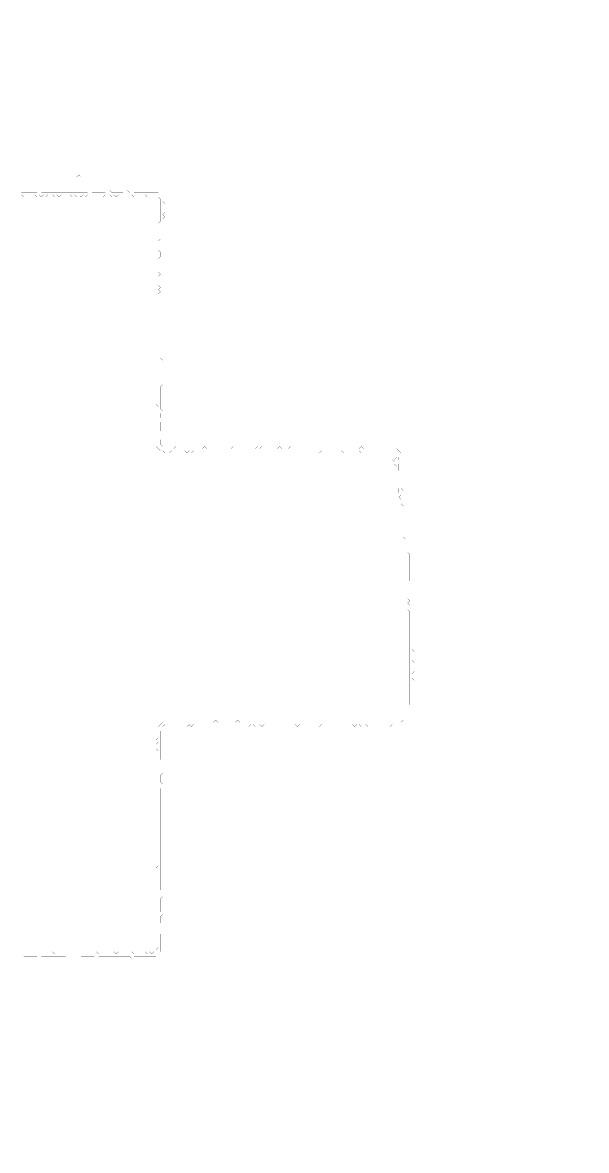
# Model space of a CAD drawing. Header units: metres. Extents: x 0 to 5109, y -5109 to 0.
# Drawn here: x 2555 to 5109, y -5109 to 0 of the extents above; entities that cross this region are included whole.
import ezdxf

# ---------------------------------------------------------------- set-up
doc = ezdxf.new("R2010")
doc.units = ezdxf.units.M
doc.layers.add('conductor', color=1, linetype='Continuous')
doc.layers.add('substrate', color=5, linetype='Continuous')

msp = doc.modelspace()

# ---------------------------------------------------------------- linework, layer by layer
at = {"layer": 'conductor', "const_width": 0.5}
msp.add_lwpolyline([(2549.5, -4209.2), (2559.5, -4209.2), (2569.5, -4209.2), (2579.5, -4209.2), (2589.5, -4209.2), (2599.5, -4209.2), (2609.5, -4209.2), (2619.5, -4209.2), (2629.5, -4209.2), (2639.5, -4209.2), (2649.5, -4209.2), (2659.5, -4209.2), (2669.5, -4209.2), (2679.5, -4209.2), (2689.5, -4209.2), (2699.5, -4219.2), (2709.5, -4209.2), (2719.5, -4209.2), (2729.5, -4209.2), (2739.5, -4219.2), (2749.5, -4219.2), (2759.5, -4219.2), (2769.5, -4219.2), (2779.5, -4219.2), (2789.5, -4219.2), (2799.5, -4219.2), (2809.5, -4219.2), (2819.4, -4219.2), (2829.4, -4219.2), (2839.4, -4219.2), (2849.4, -4219.2), (2859.4, -4219.2), (2869.4, -4219.2), (2879.4, -4219.2), (2889.4, -4209.2), (2899.4, -4219.2), (2909.4, -4219.2), (2919.4, -4219.2), (2929.4, -4219.2), (2939.4, -4219.2), (2949.4, -4209.2), (2959.4, -4209.2), (2969.4, -4209.2), (2979.4, -4219.2), (2989.4, -4209.2), (2999.4, -4219.2), (3009.4, -4219.2), (3019.4, -4219.2), (3029.4, -4219.2), (3039.4, -4219.2), (3049.4, -4209.2), (3059.4, -4219.2), (3069.4, -4219.2), (3079.4, -4219.2), (3089.4, -4219.2), (3099.4, -4219.2), (3109.4, -4209.2), (3119.4, -4219.2), (3129.4, -4209.2), (3139.4, -4219.2), (3149.4, -4209.2), (3159.4, -4209.2), (3159.4, -4199.2), (3169.4, -4189.2), (3169.4, -4179.2), (3169.4, -4169.2), (3169.4, -4159.2), (3169.4, -4149.2), (3169.4, -4139.2), (3169.4, -4129.2), (3169.4, -4119.2), (3169.4, -4109.2), (3169.4, -4099.2), (3169.4, -4089.2), (3169.4, -4079.2), (3169.4, -4069.2), (3169.4, -4059.2), (3169.4, -4049.2), (3169.4, -4039.2), (3169.4, -4029.2), (3169.4, -4019.2), (3169.4, -4009.2), (3169.4, -3999.2), (3169.4, -3989.2), (3169.4, -3979.2), (3169.4, -3969.2), (3169.4, -3959.2), (3169.4, -3949.2), (3169.4, -3939.2), (3169.4, -3929.2), (3169.4, -3919.2), (3169.4, -3909.2), (3169.4, -3899.2), (3169.4, -3889.2), (3169.4, -3879.2), (3169.4, -3869.2), (3169.4, -3859.2), (3169.4, -3849.2), (3169.4, -3839.2), (3159.4, -3829.3), (3169.4, -3819.3), (3169.4, -3809.3), (3169.4, -3799.3), (3169.4, -3789.3), (3169.4, -3779.3), (3169.4, -3769.3), (3169.4, -3759.3), (3169.4, -3749.3), (3169.4, -3739.3), (3169.4, -3729.3), (3169.4, -3719.3), (3169.4, -3709.3), (3169.4, -3699.3), (3169.4, -3689.3), (3169.4, -3679.3), (3169.4, -3669.3), (3169.4, -3659.3), (3169.4, -3649.3), (3169.4, -3639.3), (3169.4, -3629.3), (3169.4, -3619.3), (3169.4, -3609.3), (3169.4, -3599.3), (3169.4, -3589.3), (3169.4, -3579.3), (3169.4, -3569.3), (3169.4, -3559.3), (3169.4, -3549.3), (3169.4, -3539.3), (3169.4, -3529.3), (3169.4, -3519.3), (3159.4, -3509.3), (3159.4, -3499.3), (3159.4, -3489.3), (3169.4, -3479.3), (3169.4, -3469.3), (3169.4, -3459.3), (3169.4, -3449.3), (3169.4, -3439.3), (3169.4, -3429.3), (3169.4, -3419.3), (3169.4, -3409.3), (3169.4, -3399.3), (3169.4, -3389.3), (3169.4, -3379.3), (3169.4, -3369.3), (3169.4, -3359.3), (3169.4, -3349.3), (3169.4, -3339.3), (3169.4, -3329.3), (3169.4, -3319.4), (3169.4, -3309.4), (3169.4, -3299.4), (3159.4, -3289.4), (3159.4, -3279.4), (3159.4, -3269.4), (3169.4, -3259.4), (3159.4, -3249.4), (3169.4, -3239.4), (3169.4, -3229.4), (3169.4, -3219.4), (3169.4, -3209.4), (3169.4, -3199.4), (3169.4, -3189.4), (3179.4, -3179.4), (3189.4, -3169.4), (3199.4, -3169.4), (3209.4, -3169.4), (3219.4, -3169.4), (3229.4, -3169.4), (3239.4, -3169.4), (3249.4, -3169.4), (3259.4, -3169.4), (3269.4, -3169.4), (3279.4, -3169.4), (3289.4, -3169.4), (3299.4, -3169.4), (3309.4, -3169.4), (3319.4, -3169.4), (3329.3, -3169.4), (3339.3, -3169.4), (3349.3, -3169.4), (3359.3, -3169.4), (3369.3, -3169.4), (3379.3, -3169.4), (3389.3, -3169.4), (3399.3, -3169.4), (3409.3, -3169.4), (3419.3, -3169.4), (3429.3, -3159.4), (3439.3, -3169.4), (3449.3, -3169.4), (3459.3, -3169.4), (3469.3, -3169.4), (3479.3, -3169.4), (3489.3, -3169.4), (3499.3, -3169.4), (3509.3, -3169.4), (3519.3, -3169.4), (3529.3, -3159.4), (3539.3, -3169.4), (3549.3, -3169.4), (3559.3, -3169.4), (3569.3, -3169.4), (3579.3, -3169.4), (3589.3, -3169.4), (3599.3, -3169.4), (3609.3, -3169.4), (3619.3, -3169.4), (3629.3, -3169.4), (3639.3, -3169.4), (3649.3, -3169.4), (3659.3, -3169.4), (3669.3, -3169.4), (3679.3, -3169.4), (3689.3, -3169.4), (3699.3, -3169.4), (3709.3, -3169.4), (3719.3, -3169.4), (3729.3, -3169.4), (3739.3, -3169.4), (3749.3, -3169.4), (3759.3, -3169.4), (3769.3, -3169.4), (3779.3, -3169.4), (3789.3, -3169.4), (3799.3, -3169.4), (3809.3, -3169.4), (3819.3, -3169.4), (3829.3, -3169.4), (3839.2, -3169.4), (3849.2, -3169.4), (3859.2, -3169.4), (3869.2, -3169.4), (3879.2, -3169.4), (3889.2, -3169.4), (3899.2, -3169.4), (3909.2, -3169.4), (3919.2, -3169.4), (3929.2, -3169.4), (3939.2, -3169.4), (3949.2, -3169.4), (3959.2, -3169.4), (3969.2, -3169.4), (3979.2, -3169.4), (3989.2, -3169.4), (3999.2, -3169.4), (4009.2, -3169.4), (4019.2, -3169.4), (4029.2, -3169.4), (4039.2, -3169.4), (4049.2, -3169.4), (4059.2, -3169.4), (4069.2, -3169.4), (4079.2, -3169.4), (4089.2, -3169.4), (4099.2, -3169.4), (4109.2, -3169.4), (4119.2, -3169.4), (4129.2, -3169.4), (4139.2, -3169.4), (4149.2, -3169.4), (4159.2, -3169.4), (4169.2, -3169.4), (4179.2, -3169.4), (4189.2, -3169.4), (4199.2, -3169.4), (4209.2, -3169.4), (4219.2, -3169.4), (4229.2, -3169.4), (4239.2, -3169.4), (4249.2, -3169.4), (4259.2, -3169.4), (4269.2, -3169.4), (4279.2, -3159.4), (4289.2, -3159.4), (4299.2, -3159.4), (4299.2, -3149.4), (4299.2, -3139.4), (4299.2, -3129.4), (4299.2, -3119.4), (4299.2, -3109.4), (4299.2, -3099.4), (4309.2, -3089.4), (4309.2, -3079.4), (4309.2, -3069.4), (4309.2, -3059.4), (4309.2, -3049.4), (4309.2, -3039.4), (4309.2, -3029.4), (4309.2, -3019.4), (4309.2, -3009.4), (4309.2, -2999.4), (4309.2, -2989.4), (4309.2, -2979.4), (4309.2, -2969.4), (4309.2, -2959.4), (4309.2, -2949.4), (4309.2, -2939.4), (4309.2, -2929.4), (4309.2, -2919.4), (4309.2, -2909.4), (4309.2, -2899.4), (4309.2, -2889.4), (4309.2, -2879.4), (4309.2, -2869.4), (4309.2, -2859.4), (4309.2, -2849.4), (4309.2, -2839.4), (4309.2, -2829.4), (4309.2, -2819.4), (4309.2, -2809.5), (4309.2, -2799.5), (4309.2, -2789.5), (4309.2, -2779.5), (4309.2, -2769.5), (4309.2, -2759.5), (4309.2, -2749.5), (4309.2, -2739.5), (4309.2, -2729.5), (4309.2, -2719.5), (4309.2, -2709.5), (4309.2, -2699.5), (4309.2, -2689.5), (4309.2, -2679.5), (4309.2, -2669.5), (4299.2, -2659.5), (4299.2, -2649.5), (4309.2, -2639.5), (4299.2, -2629.5), (4309.2, -2619.5), (4299.2, -2609.5), (4299.2, -2599.5), (4299.2, -2589.5), (4299.2, -2579.5), (4299.2, -2569.5), (4299.2, -2559.5), (4299.2, -2549.5), (4299.2, -2539.5), (4299.2, -2529.5), (4299.2, -2519.5), (4299.2, -2509.5), (4299.2, -2499.5), (4299.2, -2489.5), (4289.2, -2479.5), (4289.2, -2469.5), (4289.2, -2459.5), (4289.2, -2449.5), (4289.2, -2439.5), (4289.2, -2429.5), (4289.2, -2419.5), (4289.2, -2409.5), (4289.2, -2399.5), (4289.2, -2389.5), (4289.2, -2379.5), (4289.2, -2369.5), (4289.2, -2359.5), (4289.2, -2349.5), (4289.2, -2339.5), (4279.2, -2329.5), (4279.2, -2319.5), (4279.2, -2309.5), (4279.2, -2299.6), (4279.2, -2289.6), (4279.2, -2279.6), (4279.2, -2269.6), (4279.2, -2259.6), (4279.2, -2249.6), (4279.2, -2239.6), (4279.2, -2229.6), (4279.2, -2219.6), (4279.2, -2209.6), (4279.2, -2199.6), (4279.2, -2189.6), (4269.2, -2179.6), (4269.2, -2169.6), (4269.2, -2159.6), (4259.2, -2149.6), (4269.2, -2139.6), (4259.2, -2129.6), (4259.2, -2119.6), (4259.2, -2109.6), (4249.2, -2099.6), (4249.2, -2089.6), (4249.2, -2079.6), (4249.2, -2069.6), (4249.2, -2059.6), (4249.2, -2049.6), (4249.2, -2039.6), (4249.2, -2029.6), (4249.2, -2019.6), (4249.2, -2009.6), (4239.2, -1999.6), (4239.2, -1989.6), (4239.2, -1979.6), (4249.2, -1969.6), (4249.2, -1959.6), (4249.2, -1949.6), (4239.2, -1949.6), (4229.2, -1949.6), (4219.2, -1949.6), (4209.2, -1949.6), (4199.2, -1939.6), (4189.2, -1939.6), (4179.2, -1939.6), (4169.2, -1939.6), (4159.2, -1939.6), (4149.2, -1939.6), (4139.2, -1939.6), (4129.2, -1939.6), (4119.2, -1949.6), (4109.2, -1949.6), (4099.2, -1949.6), (4089.2, -1949.6), (4079.2, -1939.6), (4069.2, -1939.6), (4059.2, -1939.6), (4049.2, -1949.6), (4039.2, -1949.6), (4029.2, -1949.6), (4019.2, -1949.6), (4009.2, -1949.6), (3999.2, -1939.6), (3989.2, -1949.6), (3979.2, -1939.6), (3969.2, -1949.6), (3959.2, -1949.6), (3949.2, -1949.6), (3939.2, -1949.6), (3929.2, -1939.6), (3919.2, -1949.6), (3909.2, -1939.6), (3899.2, -1949.6), (3889.2, -1949.6), (3879.2, -1939.6), (3869.2, -1939.6), (3859.2, -1939.6), (3849.2, -1939.6), (3839.2, -1939.6), (3829.3, -1939.6), (3819.3, -1939.6), (3809.3, -1939.6), (3799.3, -1939.6), (3789.3, -1939.6), (3779.3, -1939.6), (3769.3, -1939.6), (3759.3, -1939.6), (3749.3, -1939.6), (3739.3, -1939.6), (3729.3, -1939.6), (3719.3, -1939.6), (3709.3, -1939.6), (3699.3, -1939.6), (3689.3, -1939.6), (3679.3, -1939.6), (3669.3, -1939.6), (3659.3, -1939.6), (3649.3, -1939.6), (3639.3, -1939.6), (3629.3, -1939.6), (3619.3, -1939.6), (3609.3, -1939.6), (3599.3, -1939.6), (3589.3, -1939.6), (3579.3, -1939.6), (3569.3, -1949.6), (3559.3, -1939.6), (3549.3, -1939.6), (3539.3, -1939.6), (3529.3, -1939.6), (3519.3, -1939.6), (3509.3, -1939.6), (3499.3, -1939.6), (3489.3, -1949.6), (3479.3, -1939.6), (3469.3, -1949.6), (3459.3, -1939.6), (3449.3, -1939.6), (3439.3, -1939.6), (3429.3, -1939.6), (3419.3, -1939.6), (3409.3, -1939.6), (3399.3, -1939.6), (3389.3, -1939.6), (3379.3, -1939.6), (3369.3, -1939.6), (3359.3, -1939.6), (3349.3, -1939.6), (3339.3, -1939.6), (3329.3, -1939.6), (3319.4, -1949.6), (3309.4, -1939.6), (3299.4, -1949.6), (3289.4, -1939.6), (3279.4, -1939.6), (3269.4, -1939.6), (3259.4, -1939.6), (3249.4, -1939.6), (3239.4, -1939.6), (3229.4, -1939.6), (3219.4, -1949.6), (3209.4, -1949.6), (3199.4, -1949.6), (3189.4, -1939.6), (3179.4, -1939.6), (3169.4, -1929.6), (3159.4, -1919.6), (3169.4, -1909.6), (3169.4, -1899.6), (3169.4, -1889.6), (3169.4, -1879.6), (3169.4, -1869.6), (3169.4, -1859.6), (3169.4, -1849.6), (3169.4, -1839.6), (3169.4, -1829.6), (3169.4, -1819.6), (3169.4, -1809.6), (3169.4, -1799.6), (3169.4, -1789.7), (3169.4, -1779.7), (3169.4, -1769.7), (3169.4, -1759.7), (3159.4, -1749.7), (3169.4, -1739.7), (3159.4, -1729.7), (3169.4, -1719.7), (3169.4, -1709.7), (3169.4, -1699.7), (3169.4, -1689.7), (3169.4, -1679.7), (3169.4, -1669.7), (3169.4, -1659.7), (3169.4, -1649.7), (3169.4, -1639.7), (3169.4, -1629.7), (3169.4, -1619.7), (3169.4, -1609.7), (3169.4, -1599.7), (3169.4, -1589.7), (3169.4, -1579.7), (3169.4, -1569.7), (3169.4, -1559.7), (3169.4, -1549.7), (3169.4, -1539.7), (3169.4, -1529.7), (3169.4, -1519.7), (3169.4, -1509.7), (3169.4, -1499.7), (3169.4, -1489.7), (3169.4, -1479.7), (3169.4, -1469.7), (3169.4, -1459.7), (3169.4, -1449.7), (3169.4, -1439.7), (3169.4, -1429.7), (3169.4, -1419.7), (3169.4, -1409.7), (3169.4, -1399.7), (3169.4, -1389.7), (3169.4, -1379.7), (3169.4, -1369.7), (3169.4, -1359.7), (3169.4, -1349.7), (3169.4, -1339.7), (3169.4, -1329.7), (3169.4, -1319.7), (3169.4, -1309.7), (3169.4, -1299.7), (3169.4, -1289.7), (3169.4, -1279.8), (3169.4, -1269.8), (3169.4, -1259.8), (3169.4, -1249.8), (3169.4, -1239.8), (3169.4, -1229.8), (3179.4, -1219.8), (3169.4, -1209.8), (3179.4, -1199.8), (3169.4, -1189.8), (3169.4, -1179.8), (3169.4, -1169.8), (3179.4, -1159.8), (3169.4, -1149.8), (3179.4, -1139.8), (3169.4, -1129.8), (3169.4, -1119.8), (3169.4, -1109.8), (3169.4, -1099.8), (3169.4, -1089.8), (3169.4, -1079.8), (3169.4, -1069.8), (3179.4, -1059.8), (3179.4, -1049.8), (3179.4, -1039.8), (3169.4, -1029.8), (3169.4, -1019.8), (3169.4, -1009.8), (3169.4, -999.8), (3169.4, -989.8), (3179.4, -979.8), (3169.4, -969.8), (3169.4, -959.8), (3169.4, -949.8), (3169.4, -939.8), (3169.4, -929.8), (3169.4, -919.8), (3169.4, -909.8), (3179.4, -899.8), (3179.4, -889.8), (3179.4, -879.8), (3179.4, -869.8), (3179.4, -859.8), (3179.4, -849.8), (3179.4, -839.8), (3179.4, -829.8), (3179.4, -819.8), (3179.4, -809.8), (3179.4, -799.8), (3169.4, -789.8), (3159.4, -789.8), (3149.4, -789.8), (3139.4, -789.8), (3129.4, -789.8), (3119.4, -789.8), (3109.4, -779.8), (3099.4, -789.8), (3089.4, -789.8), (3079.4, -789.8), (3069.4, -789.8), (3059.4, -789.8), (3049.4, -779.8), (3039.4, -779.8), (3029.4, -779.8), (3019.4, -779.8), (3009.4, -779.8), (2999.4, -779.8), (2989.4, -779.8), (2979.4, -789.8), (2969.4, -779.8), (2959.4, -789.8), (2949.4, -779.8), (2939.4, -789.8), (2929.4, -779.8), (2919.4, -789.8), (2909.4, -779.8), (2899.4, -779.8), (2889.4, -779.8), (2879.4, -779.8), (2869.4, -779.8), (2859.4, -779.8), (2849.4, -779.8), (2839.4, -789.8), (2829.4, -779.8), (2819.4, -789.8), (2809.5, -779.8), (2799.5, -789.8), (2789.5, -779.8), (2779.5, -789.8), (2769.5, -779.8), (2759.5, -789.8), (2749.5, -789.8), (2739.5, -789.8), (2729.5, -779.8), (2719.5, -789.8), (2709.5, -779.8), (2699.5, -789.8), (2689.5, -779.8), (2679.5, -789.8), (2669.5, -779.8), (2659.5, -789.8), (2649.5, -779.8), (2639.5, -789.8), (2629.5, -779.8), (2619.5, -789.8), (2609.5, -779.8), (2599.5, -789.8), (2589.5, -789.8), (2579.5, -789.8), (2569.5, -789.8), (2559.5, -789.8), (2549.5, -779.8)], dxfattribs=at)
msp.add_lwpolyline([(4219.2, -1989.6), (4229.2, -1979.6), (4239.2, -1989.6), (4229.2, -1999.6)], close=True, dxfattribs=at)
at = {"layer": 'substrate', "const_width": 0.5}
for points in [[(2549.5, -5109), (2559.5, -5109), (2569.5, -5109), (2579.5, -5109), (2589.5, -5109), (2599.5, -5109), (2609.5, -5109), (2619.5, -5109), (2629.5, -5109), (2639.5, -5109), (2649.5, -5109), (2659.5, -5109), (2669.5, -5109), (2679.5, -5109), (2689.5, -5109), (2699.5, -5109), (2709.5, -5109), (2719.5, -5109), (2729.5, -5109), (2739.5, -5109), (2749.5, -5109), (2759.5, -5109), (2769.5, -5109), (2779.5, -5109), (2789.5, -5109), (2799.5, -5109), (2809.5, -5109), (2819.4, -5109), (2829.4, -5109), (2839.4, -5109), (2849.4, -5109), (2859.4, -5109), (2869.4, -5109), (2879.4, -5109), (2889.4, -5109), (2899.4, -5109), (2909.4, -5109), (2919.4, -5109), (2929.4, -5109), (2939.4, -5109), (2949.4, -5109), (2959.4, -5109), (2969.4, -5109), (2979.4, -5109), (2989.4, -5109), (2999.4, -5109), (3009.4, -5109), (3019.4, -5109), (3029.4, -5109), (3039.4, -5109), (3049.4, -5109), (3059.4, -5109), (3069.4, -5109), (3079.4, -5109), (3089.4, -5109), (3099.4, -5109), (3109.4, -5109), (3119.4, -5109), (3129.4, -5109), (3139.4, -5109), (3149.4, -5109), (3159.4, -5109), (3169.4, -5109), (3179.4, -5109), (3189.4, -5109), (3199.4, -5109), (3209.4, -5109), (3219.4, -5109), (3229.4, -5109), (3239.4, -5109), (3249.4, -5109), (3259.4, -5109), (3269.4, -5109), (3279.4, -5109), (3289.4, -5109), (3299.4, -5109), (3309.4, -5109), (3319.4, -5109), (3329.3, -5109), (3339.3, -5109), (3349.3, -5109), (3359.3, -5109), (3369.3, -5109), (3379.3, -5109), (3389.3, -5109), (3399.3, -5109), (3409.3, -5109), (3419.3, -5109), (3429.3, -5109), (3439.3, -5109), (3449.3, -5109), (3459.3, -5109), (3469.3, -5109), (3479.3, -5109), (3489.3, -5109), (3499.3, -5109), (3509.3, -5109), (3519.3, -5109), (3529.3, -5109), (3539.3, -5109), (3549.3, -5109), (3559.3, -5109), (3569.3, -5109), (3579.3, -5109), (3589.3, -5109), (3599.3, -5109), (3609.3, -5109), (3619.3, -5109), (3629.3, -5109), (3639.3, -5109), (3649.3, -5109), (3659.3, -5109), (3669.3, -5109), (3679.3, -5109), (3689.3, -5109), (3699.3, -5109), (3709.3, -5109), (3719.3, -5109), (3729.3, -5109), (3739.3, -5109), (3749.3, -5109), (3759.3, -5109), (3769.3, -5109), (3779.3, -5109), (3789.3, -5109), (3799.3, -5109), (3809.3, -5109), (3819.3, -5109), (3829.3, -5109), (3839.2, -5109), (3849.2, -5109), (3859.2, -5109), (3869.2, -5109), (3879.2, -5109), (3889.2, -5109), (3899.2, -5109), (3909.2, -5109), (3919.2, -5109), (3929.2, -5109), (3939.2, -5109), (3949.2, -5109), (3959.2, -5109), (3969.2, -5109), (3979.2, -5109), (3989.2, -5109), (3999.2, -5109), (4009.2, -5109), (4019.2, -5109), (4029.2, -5109), (4039.2, -5109), (4049.2, -5109), (4059.2, -5109), (4069.2, -5109), (4079.2, -5109), (4089.2, -5109), (4099.2, -5109), (4109.2, -5109), (4119.2, -5109), (4129.2, -5109), (4139.2, -5109), (4149.2, -5109), (4159.2, -5109), (4169.2, -5109), (4179.2, -5109), (4189.2, -5109), (4199.2, -5109), (4209.2, -5109), (4219.2, -5109), (4229.2, -5109), (4239.2, -5109), (4249.2, -5109), (4259.2, -5109), (4269.2, -5109), (4279.2, -5109), (4289.2, -5109), (4299.2, -5109), (4309.2, -5109), (4319.2, -5109), (4329.2, -5109), (4339.2, -5109), (4349.2, -5109), (4359.1, -5109), (4369.1, -5109), (4379.1, -5109), (4389.1, -5109), (4399.1, -5109), (4409.1, -5109), (4419.1, -5109), (4429.1, -5109), (4439.1, -5109), (4449.1, -5109), (4459.1, -5109), (4469.1, -5109), (4479.1, -5109), (4489.1, -5109), (4499.1, -5109), (4509.1, -5109), (4519.1, -5109), (4529.1, -5109), (4539.1, -5109), (4549.1, -5109), (4559.1, -5109), (4569.1, -5109), (4579.1, -5109), (4589.1, -5109), (4599.1, -5109), (4609.1, -5109), (4619.1, -5109), (4629.1, -5109), (4639.1, -5109), (4649.1, -5109), (4659.1, -5109), (4669.1, -5109), (4679.1, -5109), (4689.1, -5109), (4699.1, -5109), (4709.1, -5109), (4719.1, -5109), (4729.1, -5109), (4739.1, -5109), (4749.1, -5109), (4759.1, -5109), (4769.1, -5109), (4779.1, -5109), (4789.1, -5109), (4799.1, -5109), (4809.1, -5109), (4819.1, -5109), (4829.1, -5109), (4839.1, -5109), (4849.1, -5109), (4859.1, -5109), (4869, -5109), (4879, -5109), (4889, -5109), (4899, -5109), (4909, -5109), (4919, -5109), (4929, -5109), (4939, -5109), (4949, -5109), (4959, -5109), (4969, -5109), (4979, -5109), (4989, -5109), (4999, -5109), (5009, -5109), (5019, -5109), (5029, -5109), (5039, -5109), (5049, -5109), (5059, -5109), (5069, -5109), (5079, -5109), (5089, -5109), (5099, -5109), (5109, -5109), (5109, -5099), (5109, -5089), (5109, -5079), (5109, -5069), (5109, -5059), (5109, -5049), (5109, -5039), (5109, -5029), (5109, -5019), (5109, -5009), (5109, -4999), (5109, -4989), (5109, -4979), (5109, -4969), (5109, -4959), (5109, -4949), (5109, -4939), (5109, -4929), (5109, -4919), (5109, -4909), (5109, -4899), (5109, -4889), (5109, -4879), (5109, -4869), (5109, -4859.1), (5109, -4849.1), (5109, -4839.1), (5109, -4829.1), (5109, -4819.1), (5109, -4809.1), (5109, -4799.1), (5109, -4789.1), (5109, -4779.1), (5109, -4769.1), (5109, -4759.1), (5109, -4749.1), (5109, -4739.1), (5109, -4729.1), (5109, -4719.1), (5109, -4709.1), (5109, -4699.1), (5109, -4689.1), (5109, -4679.1), (5109, -4669.1), (5109, -4659.1), (5109, -4649.1), (5109, -4639.1), (5109, -4629.1), (5109, -4619.1), (5109, -4609.1), (5109, -4599.1), (5109, -4589.1), (5109, -4579.1), (5109, -4569.1), (5109, -4559.1), (5109, -4549.1), (5109, -4539.1), (5109, -4529.1), (5109, -4519.1), (5109, -4509.1), (5109, -4499.1), (5109, -4489.1), (5109, -4479.1), (5109, -4469.1), (5109, -4459.1), (5109, -4449.1), (5109, -4439.1), (5109, -4429.1), (5109, -4419.1), (5109, -4409.1), (5109, -4399.1), (5109, -4389.1), (5109, -4379.1), (5109, -4369.1), (5109, -4359.1), (5109, -4349.2), (5109, -4339.2), (5109, -4329.2), (5109, -4319.2), (5109, -4309.2), (5109, -4299.2), (5109, -4289.2), (5109, -4279.2), (5109, -4269.2), (5109, -4259.2), (5109, -4249.2), (5109, -4239.2), (5109, -4229.2), (5109, -4219.2), (5109, -4209.2), (5109, -4199.2), (5109, -4189.2), (5109, -4179.2), (5109, -4169.2), (5109, -4159.2), (5109, -4149.2), (5109, -4139.2), (5109, -4129.2), (5109, -4119.2), (5109, -4109.2), (5109, -4099.2), (5109, -4089.2), (5109, -4079.2), (5109, -4069.2), (5109, -4059.2), (5109, -4049.2), (5109, -4039.2), (5109, -4029.2), (5109, -4019.2), (5109, -4009.2), (5109, -3999.2), (5109, -3989.2), (5109, -3979.2), (5109, -3969.2), (5109, -3959.2), (5109, -3949.2), (5109, -3939.2), (5109, -3929.2), (5109, -3919.2), (5109, -3909.2), (5109, -3899.2), (5109, -3889.2), (5109, -3879.2), (5109, -3869.2), (5109, -3859.2), (5109, -3849.2), (5109, -3839.2), (5109, -3829.3), (5109, -3819.3), (5109, -3809.3), (5109, -3799.3), (5109, -3789.3), (5109, -3779.3), (5109, -3769.3), (5109, -3759.3), (5109, -3749.3), (5109, -3739.3), (5109, -3729.3), (5109, -3719.3), (5109, -3709.3), (5109, -3699.3), (5109, -3689.3), (5109, -3679.3), (5109, -3669.3), (5109, -3659.3), (5109, -3649.3), (5109, -3639.3), (5109, -3629.3), (5109, -3619.3), (5109, -3609.3), (5109, -3599.3), (5109, -3589.3), (5109, -3579.3), (5109, -3569.3), (5109, -3559.3), (5109, -3549.3), (5109, -3539.3), (5109, -3529.3), (5109, -3519.3), (5109, -3509.3), (5109, -3499.3), (5109, -3489.3), (5109, -3479.3), (5109, -3469.3), (5109, -3459.3), (5109, -3449.3), (5109, -3439.3), (5109, -3429.3), (5109, -3419.3), (5109, -3409.3), (5109, -3399.3), (5109, -3389.3), (5109, -3379.3), (5109, -3369.3), (5109, -3359.3), (5109, -3349.3), (5109, -3339.3), (5109, -3329.3), (5109, -3319.4), (5109, -3309.4), (5109, -3299.4), (5109, -3289.4), (5109, -3279.4), (5109, -3269.4), (5109, -3259.4), (5109, -3249.4), (5109, -3239.4), (5109, -3229.4), (5109, -3219.4), (5109, -3209.4), (5109, -3199.4), (5109, -3189.4), (5109, -3179.4), (5109, -3169.4), (5109, -3159.4), (5109, -3149.4), (5109, -3139.4), (5109, -3129.4), (5109, -3119.4), (5109, -3109.4), (5109, -3099.4), (5109, -3089.4), (5109, -3079.4), (5109, -3069.4), (5109, -3059.4), (5109, -3049.4), (5109, -3039.4), (5109, -3029.4), (5109, -3019.4), (5109, -3009.4), (5109, -2999.4), (5109, -2989.4), (5109, -2979.4), (5109, -2969.4), (5109, -2959.4), (5109, -2949.4), (5109, -2939.4), (5109, -2929.4), (5109, -2919.4), (5109, -2909.4), (5109, -2899.4), (5109, -2889.4), (5109, -2879.4), (5109, -2869.4), (5109, -2859.4), (5109, -2849.4), (5109, -2839.4), (5109, -2829.4), (5109, -2819.4), (5109, -2809.5), (5109, -2799.5), (5109, -2789.5), (5109, -2779.5), (5109, -2769.5), (5109, -2759.5), (5109, -2749.5), (5109, -2739.5), (5109, -2729.5), (5109, -2719.5), (5109, -2709.5), (5109, -2699.5), (5109, -2689.5), (5109, -2679.5), (5109, -2669.5), (5109, -2659.5), (5109, -2649.5), (5109, -2639.5), (5109, -2629.5), (5109, -2619.5), (5109, -2609.5), (5109, -2599.5), (5109, -2589.5), (5109, -2579.5), (5109, -2569.5), (5109, -2559.5), (5109, -2549.5), (5109, -2539.5), (5109, -2529.5), (5109, -2519.5), (5109, -2509.5), (5109, -2499.5), (5109, -2489.5), (5109, -2479.5), (5109, -2469.5), (5109, -2459.5), (5109, -2449.5), (5109, -2439.5), (5109, -2429.5), (5109, -2419.5), (5109, -2409.5), (5109, -2399.5), (5109, -2389.5), (5109, -2379.5), (5109, -2369.5), (5109, -2359.5), (5109, -2349.5), (5109, -2339.5), (5109, -2329.5), (5109, -2319.5), (5109, -2309.5), (5109, -2299.6), (5109, -2289.6), (5109, -2279.6), (5109, -2269.6), (5109, -2259.6), (5109, -2249.6), (5109, -2239.6), (5109, -2229.6), (5109, -2219.6), (5109, -2209.6), (5109, -2199.6), (5109, -2189.6), (5109, -2179.6), (5109, -2169.6), (5109, -2159.6), (5109, -2149.6), (5109, -2139.6), (5109, -2129.6), (5109, -2119.6), (5109, -2109.6), (5109, -2099.6), (5109, -2089.6), (5109, -2079.6), (5109, -2069.6), (5109, -2059.6), (5109, -2049.6), (5109, -2039.6), (5109, -2029.6), (5109, -2019.6), (5109, -2009.6), (5109, -1999.6), (5109, -1989.6), (5109, -1979.6), (5109, -1969.6), (5109, -1959.6), (5109, -1949.6), (5109, -1939.6), (5109, -1929.6), (5109, -1919.6), (5109, -1909.6), (5109, -1899.6), (5109, -1889.6), (5109, -1879.6), (5109, -1869.6), (5109, -1859.6), (5109, -1849.6), (5109, -1839.6), (5109, -1829.6), (5109, -1819.6), (5109, -1809.6), (5109, -1799.6), (5109, -1789.7), (5109, -1779.7), (5109, -1769.7), (5109, -1759.7), (5109, -1749.7), (5109, -1739.7), (5109, -1729.7), (5109, -1719.7), (5109, -1709.7), (5109, -1699.7), (5109, -1689.7), (5109, -1679.7), (5109, -1669.7), (5109, -1659.7), (5109, -1649.7), (5109, -1639.7), (5109, -1629.7), (5109, -1619.7), (5109, -1609.7), (5109, -1599.7), (5109, -1589.7), (5109, -1579.7), (5109, -1569.7), (5109, -1559.7), (5109, -1549.7), (5109, -1539.7), (5109, -1529.7), (5109, -1519.7), (5109, -1509.7), (5109, -1499.7), (5109, -1489.7), (5109, -1479.7), (5109, -1469.7), (5109, -1459.7), (5109, -1449.7), (5109, -1439.7), (5109, -1429.7), (5109, -1419.7), (5109, -1409.7), (5109, -1399.7), (5109, -1389.7), (5109, -1379.7), (5109, -1369.7), (5109, -1359.7), (5109, -1349.7), (5109, -1339.7), (5109, -1329.7), (5109, -1319.7), (5109, -1309.7), (5109, -1299.7), (5109, -1289.7), (5109, -1279.8), (5109, -1269.8), (5109, -1259.8), (5109, -1249.8), (5109, -1239.8), (5109, -1229.8), (5109, -1219.8), (5109, -1209.8), (5109, -1199.8), (5109, -1189.8), (5109, -1179.8), (5109, -1169.8), (5109, -1159.8), (5109, -1149.8), (5109, -1139.8), (5109, -1129.8), (5109, -1119.8), (5109, -1109.8), (5109, -1099.8), (5109, -1089.8), (5109, -1079.8), (5109, -1069.8), (5109, -1059.8), (5109, -1049.8), (5109, -1039.8), (5109, -1029.8), (5109, -1019.8), (5109, -1009.8), (5109, -999.8), (5109, -989.8), (5109, -979.8), (5109, -969.8), (5109, -959.8), (5109, -949.8), (5109, -939.8), (5109, -929.8), (5109, -919.8), (5109, -909.8), (5109, -899.8), (5109, -889.8), (5109, -879.8), (5109, -869.8), (5109, -859.8), (5109, -849.8), (5109, -839.8), (5109, -829.8), (5109, -819.8), (5109, -809.8), (5109, -799.8), (5109, -789.8), (5109, -779.8), (5109, -769.8), (5109, -759.9), (5109, -749.9), (5109, -739.9), (5109, -729.9), (5109, -719.9), (5109, -709.9), (5109, -699.9), (5109, -689.9), (5109, -679.9), (5109, -669.9), (5109, -659.9), (5109, -649.9), (5109, -639.9), (5109, -629.9), (5109, -619.9), (5109, -609.9), (5109, -599.9), (5109, -589.9), (5109, -579.9), (5109, -569.9), (5109, -559.9), (5109, -549.9), (5109, -539.9), (5109, -529.9), (5109, -519.9), (5109, -509.9), (5109, -499.9), (5109, -489.9), (5109, -479.9), (5109, -469.9), (5109, -459.9), (5109, -449.9), (5109, -439.9), (5109, -429.9), (5109, -419.9), (5109, -409.9), (5109, -399.9), (5109, -389.9), (5109, -379.9), (5109, -369.9), (5109, -359.9), (5109, -349.9), (5109, -339.9), (5109, -329.9), (5109, -319.9), (5109, -309.9), (5109, -299.9), (5109, -289.9), (5109, -279.9), (5109, -269.9), (5109, -259.9), (5109, -250), (5109, -240), (5109, -230), (5109, -220), (5109, -210), (5109, -200), (5109, -190), (5109, -180), (5109, -170), (5109, -160), (5109, -150), (5109, -140), (5109, -130), (5109, -120), (5109, -110), (5109, -100), (5109, -90), (5109, -80), (5109, -70), (5109, -60), (5109, -50), (5109, -40), (5109, -30), (5109, -20), (5109, -10), (5109, 0), (5099, 0), (5089, 0), (5079, 0), (5069, 0), (5059, 0), (5049, 0), (5039, 0), (5029, 0), (5019, 0), (5009, 0), (4999, 0), (4989, 0), (4979, 0), (4969, 0), (4959, 0), (4949, 0), (4939, 0), (4929, 0), (4919, 0), (4909, 0), (4899, 0), (4889, 0), (4879, 0), (4869, 0), (4859.1, 0), (4849.1, 0), (4839.1, 0), (4829.1, 0), (4819.1, 0), (4809.1, 0), (4799.1, 0), (4789.1, 0), (4779.1, 0), (4769.1, 0), (4759.1, 0), (4749.1, 0), (4739.1, 0), (4729.1, 0), (4719.1, 0), (4709.1, 0), (4699.1, 0), (4689.1, 0), (4679.1, 0), (4669.1, 0), (4659.1, 0), (4649.1, 0), (4639.1, 0), (4629.1, 0), (4619.1, 0), (4609.1, 0), (4599.1, 0), (4589.1, 0), (4579.1, 0), (4569.1, 0), (4559.1, 0), (4549.1, 0), (4539.1, 0), (4529.1, 0), (4519.1, 0), (4509.1, 0), (4499.1, 0), (4489.1, 0), (4479.1, 0), (4469.1, 0), (4459.1, 0), (4449.1, 0), (4439.1, 0), (4429.1, 0), (4419.1, 0), (4409.1, 0), (4399.1, 0), (4389.1, 0), (4379.1, 0), (4369.1, 0), (4359.1, 0), (4349.2, 0), (4339.2, 0), (4329.2, 0), (4319.2, 0), (4309.2, 0), (4299.2, 0), (4289.2, 0), (4279.2, 0), (4269.2, 0), (4259.2, 0), (4249.2, 0), (4239.2, 0), (4229.2, 0), (4219.2, 0), (4209.2, 0), (4199.2, 0), (4189.2, 0), (4179.2, 0), (4169.2, 0), (4159.2, 0), (4149.2, 0), (4139.2, 0), (4129.2, 0), (4119.2, 0), (4109.2, 0), (4099.2, 0), (4089.2, 0), (4079.2, 0), (4069.2, 0), (4059.2, 0), (4049.2, 0), (4039.2, 0), (4029.2, 0), (4019.2, 0), (4009.2, 0), (3999.2, 0), (3989.2, 0), (3979.2, 0), (3969.2, 0), (3959.2, 0), (3949.2, 0), (3939.2, 0), (3929.2, 0), (3919.2, 0), (3909.2, 0), (3899.2, 0), (3889.2, 0), (3879.2, 0), (3869.2, 0), (3859.2, 0), (3849.2, 0), (3839.2, 0), (3829.3, 0), (3819.3, 0), (3809.3, 0), (3799.3, 0), (3789.3, 0), (3779.3, 0), (3769.3, 0), (3759.3, 0), (3749.3, 0), (3739.3, 0), (3729.3, 0), (3719.3, 0), (3709.3, 0), (3699.3, 0), (3689.3, 0), (3679.3, 0), (3669.3, 0), (3659.3, 0), (3649.3, 0), (3639.3, 0), (3629.3, 0), (3619.3, 0), (3609.3, 0), (3599.3, 0), (3589.3, 0), (3579.3, 0), (3569.3, 0), (3559.3, 0), (3549.3, 0), (3539.3, 0), (3529.3, 0), (3519.3, 0), (3509.3, 0), (3499.3, 0), (3489.3, 0), (3479.3, 0), (3469.3, 0), (3459.3, 0), (3449.3, 0), (3439.3, 0), (3429.3, 0), (3419.3, 0), (3409.3, 0), (3399.3, 0), (3389.3, 0), (3379.3, 0), (3369.3, 0), (3359.3, 0), (3349.3, 0), (3339.3, 0), (3329.3, 0), (3319.4, 0), (3309.4, 0), (3299.4, 0), (3289.4, 0), (3279.4, 0), (3269.4, 0), (3259.4, 0), (3249.4, 0), (3239.4, 0), (3229.4, 0), (3219.4, 0), (3209.4, 0), (3199.4, 0), (3189.4, 0), (3179.4, 0), (3169.4, 0), (3159.4, 0), (3149.4, 0), (3139.4, 0), (3129.4, 0), (3119.4, 0), (3109.4, 0), (3099.4, 0), (3089.4, 0), (3079.4, 0), (3069.4, 0), (3059.4, 0), (3049.4, 0), (3039.4, 0), (3029.4, 0), (3019.4, 0), (3009.4, 0), (2999.4, 0), (2989.4, 0), (2979.4, 0), (2969.4, 0), (2959.4, 0), (2949.4, 0), (2939.4, 0), (2929.4, 0), (2919.4, 0), (2909.4, 0), (2899.4, 0), (2889.4, 0), (2879.4, 0), (2869.4, 0), (2859.4, 0), (2849.4, 0), (2839.4, 0), (2829.4, 0), (2819.4, 0), (2809.5, 0), (2799.5, 0), (2789.5, 0), (2779.5, 0), (2769.5, 0), (2759.5, 0), (2749.5, 0), (2739.5, 0), (2729.5, 0), (2719.5, 0), (2709.5, 0), (2699.5, 0), (2689.5, 0), (2679.5, 0), (2669.5, 0), (2659.5, 0), (2649.5, 0), (2639.5, 0), (2629.5, 0), (2619.5, 0), (2609.5, 0), (2599.5, 0), (2589.5, 0), (2579.5, 0), (2569.5, 0), (2559.5, 0), (2549.5, 0)], [(2549.5, -769.8), (2559.5, -769.8), (2569.5, -769.8), (2579.5, -769.8), (2589.5, -769.8), (2599.5, -769.8), (2609.5, -769.8), (2619.5, -769.8), (2629.5, -759.9), (2639.5, -769.8), (2649.5, -769.8), (2659.5, -769.8), (2669.5, -769.8), (2679.5, -769.8), (2689.5, -769.8), (2699.5, -769.8), (2709.5, -769.8), (2719.5, -769.8), (2729.5, -769.8), (2739.5, -769.8), (2749.5, -769.8), (2759.5, -769.8), (2769.5, -769.8), (2779.5, -769.8), (2789.5, -769.8), (2799.5, -769.8), (2809.5, -769.8), (2819.4, -769.8), (2829.4, -769.8), (2839.4, -769.8), (2849.4, -769.8), (2859.4, -759.9), (2869.4, -769.8), (2879.4, -769.8), (2889.4, -769.8), (2899.4, -769.8), (2909.4, -769.8), (2919.4, -769.8), (2929.4, -769.8), (2939.4, -759.9), (2949.4, -759.9), (2959.4, -769.8), (2969.4, -769.8), (2979.4, -769.8), (2989.4, -769.8), (2999.4, -769.8), (3009.4, -769.8), (3019.4, -759.9), (3029.4, -759.9), (3039.4, -769.8), (3049.4, -759.9), (3059.4, -769.8), (3069.4, -769.8), (3079.4, -769.8), (3089.4, -769.8), (3099.4, -769.8), (3109.4, -769.8), (3119.4, -769.8), (3129.4, -769.8), (3139.4, -769.8), (3149.4, -769.8), (3159.4, -769.8), (3169.4, -769.8), (3179.4, -759.9), (3189.4, -769.8), (3189.4, -779.8), (3189.4, -789.8), (3189.4, -799.8), (3189.4, -809.8), (3199.4, -819.8), (3199.4, -829.8), (3199.4, -839.8), (3199.4, -849.8), (3199.4, -859.8), (3189.4, -869.8), (3199.4, -879.8), (3189.4, -889.8), (3189.4, -899.8), (3189.4, -909.8), (3189.4, -919.8), (3189.4, -929.8), (3189.4, -939.8), (3189.4, -949.8), (3189.4, -959.8), (3189.4, -969.8), (3189.4, -979.8), (3189.4, -989.8), (3189.4, -999.8), (3189.4, -1009.8), (3189.4, -1019.8), (3189.4, -1029.8), (3189.4, -1039.8), (3189.4, -1049.8), (3189.4, -1059.8), (3189.4, -1069.8), (3189.4, -1079.8), (3189.4, -1089.8), (3189.4, -1099.8), (3189.4, -1109.8), (3189.4, -1119.8), (3189.4, -1129.8), (3189.4, -1139.8), (3189.4, -1149.8), (3189.4, -1159.8), (3189.4, -1169.8), (3189.4, -1179.8), (3189.4, -1189.8), (3189.4, -1199.8), (3189.4, -1209.8), (3189.4, -1219.8), (3189.4, -1229.8), (3189.4, -1239.8), (3189.4, -1249.8), (3189.4, -1259.8), (3189.4, -1269.8), (3189.4, -1279.8), (3189.4, -1289.7), (3189.4, -1299.7), (3189.4, -1309.7), (3189.4, -1319.7), (3189.4, -1329.7), (3189.4, -1339.7), (3189.4, -1349.7), (3189.4, -1359.7), (3189.4, -1369.7), (3189.4, -1379.7), (3189.4, -1389.7), (3189.4, -1399.7), (3189.4, -1409.7), (3189.4, -1419.7), (3189.4, -1429.7), (3189.4, -1439.7), (3189.4, -1449.7), (3189.4, -1459.7), (3189.4, -1469.7), (3189.4, -1479.7), (3189.4, -1489.7), (3189.4, -1499.7), (3189.4, -1509.7), (3179.4, -1519.7), (3189.4, -1529.7), (3189.4, -1539.7), (3189.4, -1549.7), (3189.4, -1559.7), (3189.4, -1569.7), (3189.4, -1579.7), (3189.4, -1589.7), (3189.4, -1599.7), (3189.4, -1609.7), (3189.4, -1619.7), (3189.4, -1629.7), (3189.4, -1639.7), (3179.4, -1649.7), (3179.4, -1659.7), (3179.4, -1669.7), (3179.4, -1679.7), (3179.4, -1689.7), (3179.4, -1699.7), (3179.4, -1709.7), (3179.4, -1719.7), (3179.4, -1729.7), (3179.4, -1739.7), (3179.4, -1749.7), (3189.4, -1759.7), (3179.4, -1769.7), (3179.4, -1779.7), (3179.4, -1789.7), (3189.4, -1799.6), (3179.4, -1809.6), (3179.4, -1819.6), (3179.4, -1829.6), (3179.4, -1839.6), (3179.4, -1849.6), (3189.4, -1859.6), (3179.4, -1869.6), (3189.4, -1879.6), (3179.4, -1889.6), (3179.4, -1899.6), (3179.4, -1909.6), (3189.4, -1919.6), (3189.4, -1929.6), (3199.4, -1929.6), (3209.4, -1929.6), (3219.4, -1929.6), (3229.4, -1929.6), (3239.4, -1929.6), (3249.4, -1919.6), (3259.4, -1919.6), (3269.4, -1929.6), (3279.4, -1929.6), (3289.4, -1929.6), (3299.4, -1929.6), (3309.4, -1929.6), (3319.4, -1929.6), (3329.3, -1929.6), (3339.3, -1929.6), (3349.3, -1929.6), (3359.3, -1929.6), (3369.3, -1929.6), (3379.3, -1919.6), (3389.3, -1929.6), (3399.3, -1929.6), (3409.3, -1919.6), (3419.3, -1919.6), (3429.3, -1929.6), (3439.3, -1919.6), (3449.3, -1929.6), (3459.3, -1929.6), (3469.3, -1929.6), (3479.3, -1929.6), (3489.3, -1929.6), (3499.3, -1929.6), (3509.3, -1919.6), (3519.3, -1919.6), (3529.3, -1919.6), (3539.3, -1919.6), (3549.3, -1929.6), (3559.3, -1929.6), (3569.3, -1919.6), (3579.3, -1929.6), (3589.3, -1929.6), (3599.3, -1929.6), (3609.3, -1929.6), (3619.3, -1919.6), (3629.3, -1929.6), (3639.3, -1919.6), (3649.3, -1919.6), (3659.3, -1919.6), (3669.3, -1919.6), (3679.3, -1919.6), (3689.3, -1919.6), (3699.3, -1919.6), (3709.3, -1929.6), (3719.3, -1919.6), (3729.3, -1929.6), (3739.3, -1929.6), (3749.3, -1929.6), (3759.3, -1929.6), (3769.3, -1919.6), (3779.3, -1919.6), (3789.3, -1929.6), (3799.3, -1929.6), (3809.3, -1929.6), (3819.3, -1929.6), (3829.3, -1929.6), (3839.2, -1929.6), (3849.2, -1929.6), (3859.2, -1929.6), (3869.2, -1929.6), (3879.2, -1929.6), (3889.2, -1929.6), (3899.2, -1929.6), (3909.2, -1929.6), (3919.2, -1929.6), (3929.2, -1929.6), (3939.2, -1929.6), (3949.2, -1929.6), (3959.2, -1929.6), (3969.2, -1929.6), (3979.2, -1929.6), (3989.2, -1929.6), (3999.2, -1929.6), (4009.2, -1929.6), (4019.2, -1929.6), (4029.2, -1929.6), (4039.2, -1929.6), (4049.2, -1929.6), (4059.2, -1929.6), (4069.2, -1929.6), (4079.2, -1929.6), (4089.2, -1919.6), (4099.2, -1929.6), (4109.2, -1929.6), (4119.2, -1929.6), (4129.2, -1929.6), (4139.2, -1929.6), (4149.2, -1929.6), (4159.2, -1929.6), (4169.2, -1929.6), (4179.2, -1929.6), (4189.2, -1929.6), (4199.2, -1929.6), (4209.2, -1929.6), (4219.2, -1929.6), (4229.2, -1929.6), (4239.2, -1929.6), (4249.2, -1929.6), (4259.2, -1939.6), (4269.2, -1949.6), (4269.2, -1959.6), (4259.2, -1969.6), (4259.2, -1979.6), (4249.2, -1989.6), (4259.2, -1999.6), (4259.2, -2009.6), (4259.2, -2019.6), (4259.2, -2029.6), (4269.2, -2039.6), (4269.2, -2049.6), (4269.2, -2059.6), (4269.2, -2069.6), (4279.2, -2079.6), (4269.2, -2089.6), (4269.2, -2099.6), (4269.2, -2109.6), (4279.2, -2119.6), (4279.2, -2129.6), (4279.2, -2139.6), (4279.2, -2149.6), (4289.2, -2159.6), (4289.2, -2169.6), (4289.2, -2179.6), (4289.2, -2189.6), (4299.2, -2199.6), (4299.2, -2209.6), (4299.2, -2219.6), (4299.2, -2229.6), (4299.2, -2239.6), (4299.2, -2249.6), (4299.2, -2259.6), (4299.2, -2269.6), (4299.2, -2279.6), (4299.2, -2289.6), (4299.2, -2299.6), (4299.2, -2309.5), (4299.2, -2319.5), (4299.2, -2329.5), (4299.2, -2339.5), (4299.2, -2349.5), (4299.2, -2359.5), (4299.2, -2369.5), (4299.2, -2379.5), (4299.2, -2389.5), (4299.2, -2399.5), (4309.2, -2409.5), (4309.2, -2419.5), (4309.2, -2429.5), (4309.2, -2439.5), (4309.2, -2449.5), (4309.2, -2459.5), (4309.2, -2469.5), (4309.2, -2479.5), (4309.2, -2489.5), (4309.2, -2499.5), (4309.2, -2509.5), (4309.2, -2519.5), (4309.2, -2529.5), (4319.2, -2539.5), (4319.2, -2549.5), (4319.2, -2559.5), (4319.2, -2569.5), (4319.2, -2579.5), (4319.2, -2589.5), (4319.2, -2599.5), (4319.2, -2609.5), (4319.2, -2619.5), (4319.2, -2629.5), (4319.2, -2639.5), (4319.2, -2649.5), (4319.2, -2659.5), (4319.2, -2669.5), (4319.2, -2679.5), (4319.2, -2689.5), (4319.2, -2699.5), (4329.2, -2709.5), (4329.2, -2719.5), (4319.2, -2729.5), (4319.2, -2739.5), (4319.2, -2749.5), (4319.2, -2759.5), (4319.2, -2769.5), (4319.2, -2779.5), (4319.2, -2789.5), (4319.2, -2799.5), (4319.2, -2809.5), (4319.2, -2819.4), (4319.2, -2829.4), (4319.2, -2839.4), (4329.2, -2849.4), (4329.2, -2859.4), (4329.2, -2869.4), (4329.2, -2879.4), (4319.2, -2889.4), (4329.2, -2899.4), (4329.2, -2909.4), (4319.2, -2919.4), (4319.2, -2929.4), (4329.2, -2939.4), (4319.2, -2949.4), (4319.2, -2959.4), (4319.2, -2969.4), (4329.2, -2979.4), (4329.2, -2989.4), (4329.2, -2999.4), (4329.2, -3009.4), (4329.2, -3019.4), (4329.2, -3029.4), (4329.2, -3039.4), (4329.2, -3049.4), (4329.2, -3059.4), (4329.2, -3069.4), (4319.2, -3079.4), (4319.2, -3089.4), (4319.2, -3099.4), (4319.2, -3109.4), (4319.2, -3119.4), (4319.2, -3129.4), (4319.2, -3139.4), (4319.2, -3149.4), (4319.2, -3159.4), (4309.2, -3169.4), (4299.2, -3179.4), (4289.2, -3179.4), (4279.2, -3179.4), (4269.2, -3179.4), (4259.2, -3179.4), (4249.2, -3179.4), (4239.2, -3179.4), (4229.2, -3179.4), (4219.2, -3189.4), (4209.2, -3189.4), (4199.2, -3189.4), (4189.2, -3189.4), (4179.2, -3189.4), (4169.2, -3189.4), (4159.2, -3189.4), (4149.2, -3189.4), (4139.2, -3189.4), (4129.2, -3189.4), (4119.2, -3189.4), (4109.2, -3179.4), (4099.2, -3189.4), (4089.2, -3189.4), (4079.2, -3179.4), (4069.2, -3179.4), (4059.2, -3189.4), (4049.2, -3179.4), (4039.2, -3179.4), (4029.2, -3179.4), (4019.2, -3179.4), (4009.2, -3179.4), (3999.2, -3189.4), (3989.2, -3189.4), (3979.2, -3189.4), (3969.2, -3189.4), (3959.2, -3189.4), (3949.2, -3189.4), (3939.2, -3189.4), (3929.2, -3189.4), (3919.2, -3189.4), (3909.2, -3179.4), (3899.2, -3189.4), (3889.2, -3189.4), (3879.2, -3189.4), (3869.2, -3189.4), (3859.2, -3189.4), (3849.2, -3179.4), (3839.2, -3179.4), (3829.3, -3179.4), (3819.3, -3179.4), (3809.3, -3179.4), (3799.3, -3189.4), (3789.3, -3179.4), (3779.3, -3179.4), (3769.3, -3179.4), (3759.3, -3179.4), (3749.3, -3179.4), (3739.3, -3179.4), (3729.3, -3179.4), (3719.3, -3179.4), (3709.3, -3179.4), (3699.3, -3179.4), (3689.3, -3179.4), (3679.3, -3179.4), (3669.3, -3179.4), (3659.3, -3179.4), (3649.3, -3179.4), (3639.3, -3189.4), (3629.3, -3179.4), (3619.3, -3189.4), (3609.3, -3189.4), (3599.3, -3179.4), (3589.3, -3179.4), (3579.3, -3189.4), (3569.3, -3179.4), (3559.3, -3179.4), (3549.3, -3179.4), (3539.3, -3179.4), (3529.3, -3179.4), (3519.3, -3179.4), (3509.3, -3179.4), (3499.3, -3179.4), (3489.3, -3179.4), (3479.3, -3179.4), (3469.3, -3179.4), (3459.3, -3179.4), (3449.3, -3179.4), (3439.3, -3179.4), (3429.3, -3179.4), (3419.3, -3179.4), (3409.3, -3179.4), (3399.3, -3179.4), (3389.3, -3179.4), (3379.3, -3179.4), (3369.3, -3179.4), (3359.3, -3179.4), (3349.3, -3179.4), (3339.3, -3189.4), (3329.3, -3179.4), (3319.4, -3189.4), (3309.4, -3179.4), (3299.4, -3189.4), (3289.4, -3189.4), (3279.4, -3189.4), (3269.4, -3179.4), (3259.4, -3189.4), (3249.4, -3189.4), (3239.4, -3189.4), (3229.4, -3189.4), (3219.4, -3179.4), (3209.4, -3179.4), (3199.4, -3179.4), (3189.4, -3189.4), (3189.4, -3199.4), (3179.4, -3209.4), (3179.4, -3219.4), (3179.4, -3229.4), (3179.4, -3239.4), (3179.4, -3249.4), (3179.4, -3259.4), (3179.4, -3269.4), (3179.4, -3279.4), (3179.4, -3289.4), (3179.4, -3299.4), (3179.4, -3309.4), (3179.4, -3319.4), (3179.4, -3329.3), (3179.4, -3339.3), (3189.4, -3349.3), (3189.4, -3359.3), (3189.4, -3369.3), (3189.4, -3379.3), (3189.4, -3389.3), (3189.4, -3399.3), (3179.4, -3409.3), (3179.4, -3419.3), (3179.4, -3429.3), (3179.4, -3439.3), (3189.4, -3449.3), (3189.4, -3459.3), (3179.4, -3469.3), (3179.4, -3479.3), (3179.4, -3489.3), (3179.4, -3499.3), (3179.4, -3509.3), (3179.4, -3519.3), (3179.4, -3529.3), (3179.4, -3539.3), (3179.4, -3549.3), (3179.4, -3559.3), (3179.4, -3569.3), (3179.4, -3579.3), (3179.4, -3589.3), (3179.4, -3599.3), (3179.4, -3609.3), (3179.4, -3619.3), (3179.4, -3629.3), (3179.4, -3639.3), (3179.4, -3649.3), (3179.4, -3659.3), (3179.4, -3669.3), (3179.4, -3679.3), (3179.4, -3689.3), (3179.4, -3699.3), (3179.4, -3709.3), (3179.4, -3719.3), (3179.4, -3729.3), (3179.4, -3739.3), (3179.4, -3749.3), (3179.4, -3759.3), (3179.4, -3769.3), (3179.4, -3779.3), (3179.4, -3789.3), (3179.4, -3799.3), (3179.4, -3809.3), (3179.4, -3819.3), (3179.4, -3829.3), (3179.4, -3839.2), (3179.4, -3849.2), (3179.4, -3859.2), (3179.4, -3869.2), (3179.4, -3879.2), (3179.4, -3889.2), (3179.4, -3899.2), (3179.4, -3909.2), (3179.4, -3919.2), (3179.4, -3929.2), (3189.4, -3939.2), (3179.4, -3949.2), (3189.4, -3959.2), (3179.4, -3969.2), (3179.4, -3979.2), (3179.4, -3989.2), (3179.4, -3999.2), (3179.4, -4009.2), (3179.4, -4019.2), (3179.4, -4029.2), (3189.4, -4039.2), (3179.4, -4049.2), (3179.4, -4059.2), (3179.4, -4069.2), (3179.4, -4079.2), (3189.4, -4089.2), (3189.4, -4099.2), (3189.4, -4109.2), (3189.4, -4119.2), (3179.4, -4129.2), (3179.4, -4139.2), (3179.4, -4149.2), (3179.4, -4159.2), (3179.4, -4169.2), (3179.4, -4179.2), (3179.4, -4189.2), (3179.4, -4199.2), (3179.4, -4209.2), (3169.4, -4219.2), (3159.4, -4229.2), (3149.4, -4229.2), (3139.4, -4229.2), (3129.4, -4229.2), (3119.4, -4229.2), (3109.4, -4229.2), (3099.4, -4229.2), (3089.4, -4229.2), (3079.4, -4229.2), (3069.4, -4229.2), (3059.4, -4229.2), (3049.4, -4239.2), (3039.4, -4229.2), (3029.4, -4229.2), (3019.4, -4229.2), (3009.4, -4229.2), (2999.4, -4229.2), (2989.4, -4229.2), (2979.4, -4229.2), (2969.4, -4229.2), (2959.4, -4229.2), (2949.4, -4229.2), (2939.4, -4229.2), (2929.4, -4229.2), (2919.4, -4229.2), (2909.4, -4229.2), (2899.4, -4229.2), (2889.4, -4239.2), (2879.4, -4229.2), (2869.4, -4229.2), (2859.4, -4229.2), (2849.4, -4229.2), (2839.4, -4229.2), (2829.4, -4229.2), (2819.4, -4229.2), (2809.5, -4239.2), (2799.5, -4239.2), (2789.5, -4239.2), (2779.5, -4239.2), (2769.5, -4239.2), (2759.5, -4239.2), (2749.5, -4229.2), (2739.5, -4229.2), (2729.5, -4229.2), (2719.5, -4229.2), (2709.5, -4229.2), (2699.5, -4229.2), (2689.5, -4229.2), (2679.5, -4229.2), (2669.5, -4229.2), (2659.5, -4229.2), (2649.5, -4229.2), (2639.5, -4229.2), (2629.5, -4219.2), (2619.5, -4229.2), (2609.5, -4229.2), (2599.5, -4229.2), (2589.5, -4229.2), (2579.5, -4229.2), (2569.5, -4229.2), (2559.5, -4229.2), (2549.5, -4219.2)]]:
    msp.add_lwpolyline(points, dxfattribs=at)
msp.add_lwpolyline([(2799.5, -699.9), (2809.5, -689.9), (2819.4, -699.9), (2809.5, -709.9)], close=True, dxfattribs=at)

doc.saveas('drawing.dxf')
